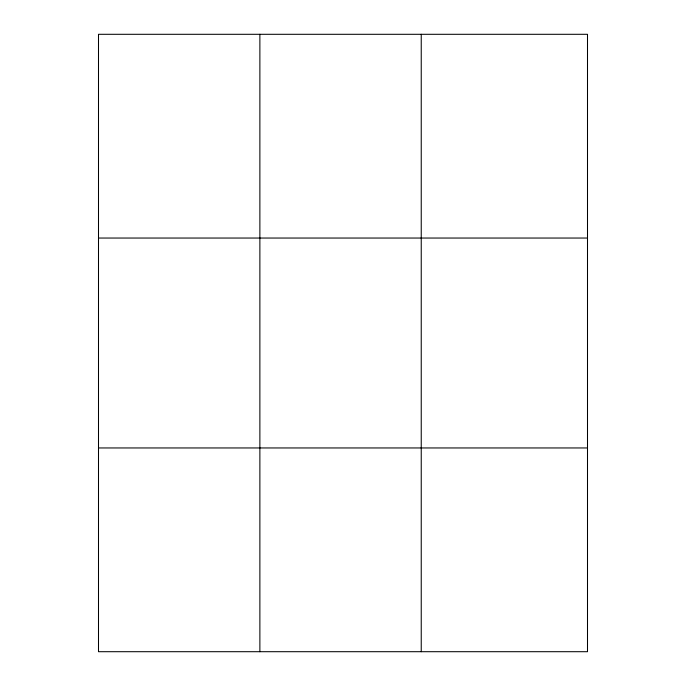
<?xml version="1.0" encoding="UTF-8"?>
<svg xmlns="http://www.w3.org/2000/svg" width="686" height="686" viewBox="0 0 686 686"><rect width="100%" height="100%" fill="white"/><g stroke="black" fill="none" stroke-linecap="round" stroke-linejoin="round"><path stroke-width="1.03" d="M259.874 34.3L259.874 651.7M421.238 34.3L421.238 651.7M98.501 238.042L587.499 238.042M98.501 447.958L587.499 447.958M587.499 583.786L587.499 651.7L98.501 651.7L98.501 34.3L587.499 34.3L587.499 583.786"/></g></svg>
